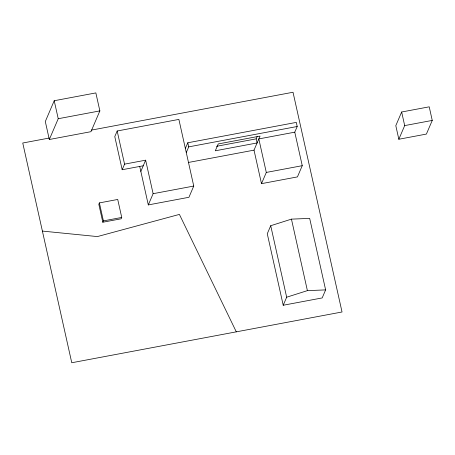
<?xml version="1.0" encoding="UTF-8"?>
<svg xmlns="http://www.w3.org/2000/svg" width="455" height="455" viewBox="0 0 455 455"><rect width="100%" height="100%" fill="white"/><g stroke="black" fill="none" stroke-linecap="round" stroke-linejoin="round"><path stroke-width="0.68" d="M54.213 100.731L45.307 121.513L49.316 139.503L90.96 131.683L99.867 110.895L95.851 92.911L54.213 100.731L58.229 118.721L49.316 139.503M139.753 166.57L148.307 204.915L188.939 197.282L193.75 186.061L178.883 119.409L117.174 131L114.779 136.591L122.173 169.732L143.245 165.774M99.383 202.907L98.815 204.244L102.824 222.228L121.166 218.787L121.735 217.45L117.726 199.461L99.383 202.907L103.399 220.891L102.824 222.228M122.173 169.732L124.568 164.141L117.174 131M140.834 171.404L145.64 160.183L124.568 164.141M148.307 204.915L153.119 193.694L145.64 160.183M185.361 148.449L187.796 142.773L296.296 122.395L297.206 126.496L294.772 132.172L302.251 165.683L297.439 176.904L261.488 183.655L254.015 150.144L260.038 136.09L218.241 143.945L215.3 150.798L257.098 142.95L256.182 138.855L257.251 136.358M186.277 152.55L188.706 146.874L187.796 142.773M261.488 183.655L266.3 172.434L258.821 138.923L294.772 132.172M270.719 225.72L267.273 233.751L283.22 305.248L322.185 297.928L325.626 289.898L309.679 218.4L291.45 219.134L270.719 225.72L286.667 297.212L283.22 305.248M401.657 112.004L395.804 125.66L398.836 139.253L426.398 134.077L432.25 120.421L429.219 106.828L401.657 112.004L404.688 125.597L398.836 139.253M286.667 297.212L307.398 290.631L325.626 289.898M58.229 118.721L99.867 110.895M49.288 138.03L22.75 143.012L71.765 362.749L342.035 311.988L293.02 92.251L91.188 130.158M188.706 146.874L297.206 126.496M216.478 146.311L256.182 138.855M188.438 162.458L254.015 150.144M404.688 125.597L432.25 120.421M153.119 193.694L193.75 186.061M266.3 172.434L302.251 165.683M103.399 220.891L121.735 217.45M42.395 231.083L97.381 236.577L179.406 214.407L236.304 331.849M291.45 219.134L307.398 290.631"/></g></svg>
